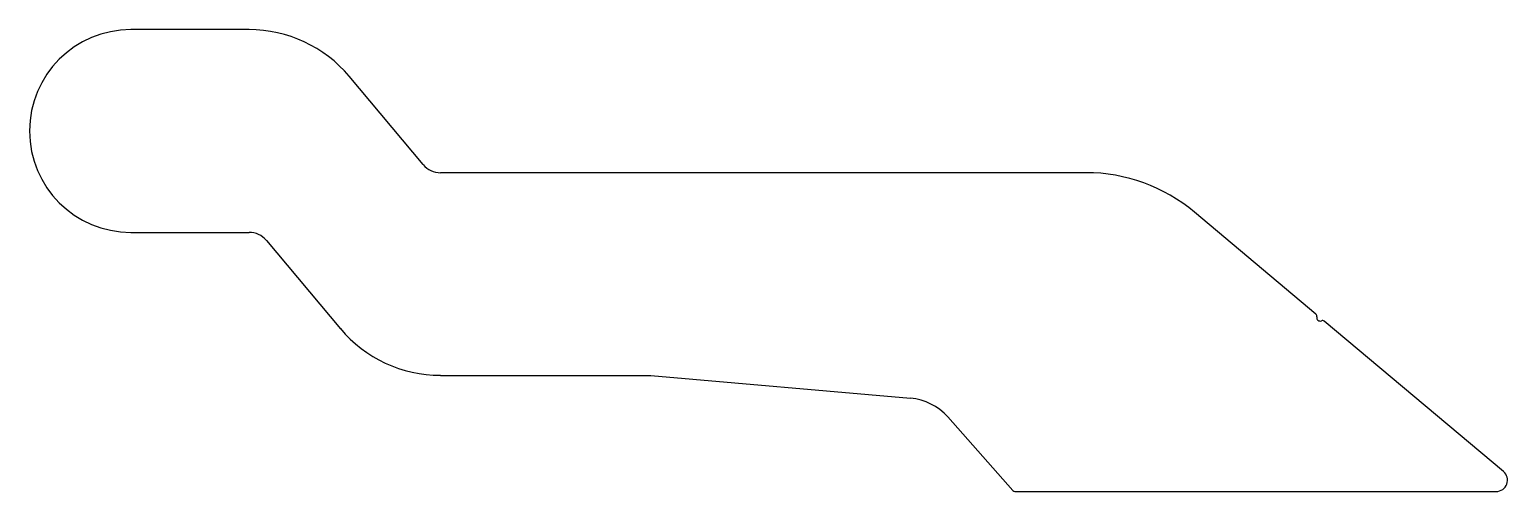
# Model space of a CAD drawing. Extents: x 981 to 1112, y 513 to 554.
import ezdxf

# ---------------------------------------------------------------- set-up
doc = ezdxf.new("R2010")
doc.units = 0
doc.layers.get('0').update_dxf_attribs({"linetype": 'CONTINUOUS'})

msp = doc.modelspace()

# ---------------------------------------------------------------- linework, layer by layer
for p, q in [((1000.7, 554.16), (990.2, 554.16)), ((1016.17, 542.18), (1009.59, 550.02)), ((1075.02, 541.46), (1017.7, 541.46)), ((1095.44, 528.91), (1084.66, 537.95)), ((990.2, 536.16), (1000.7, 536.16)), ((1002.24, 535.45), (1008.82, 527.61)), ((1112.1, 514.93), (1096.19, 528.28)), ((1017.7, 523.46), (1036.37, 523.46)), ((1036.37, 523.46), (1059.44, 521.44)), ((1062.75, 519.78), (1068.53, 513.25)), ((1068.72, 513.16), (1111.46, 513.16))]:
    msp.add_line(p, q)
for centre, radius, start, end in [((990.2, 545.16), 9, 90, 270), ((1000.7, 542.56), 11.6, 40, 90), ((1017.7, 543.46), 2, 220, 270), ((1075.02, 526.46), 15, 50, 90), ((1000.7, 534.16), 2, 40, 90), ((1095.28, 528.71), 0.25, 347.0364, 50), ((1095.82, 528.59), 0.3, 167.0364, 292.964), ((1096.03, 528.08), 0.25, 50, 112.964), ((1017.7, 535.07), 11.6, 220, 270), ((1059.01, 516.46), 5, 41.5, 85), ((1111.46, 514.16), 1, 270, 50), ((1068.72, 513.41), 0.25, 221.5, 270)]:
    msp.add_arc(centre, radius, start, end)

doc.saveas('drawing.dxf')
